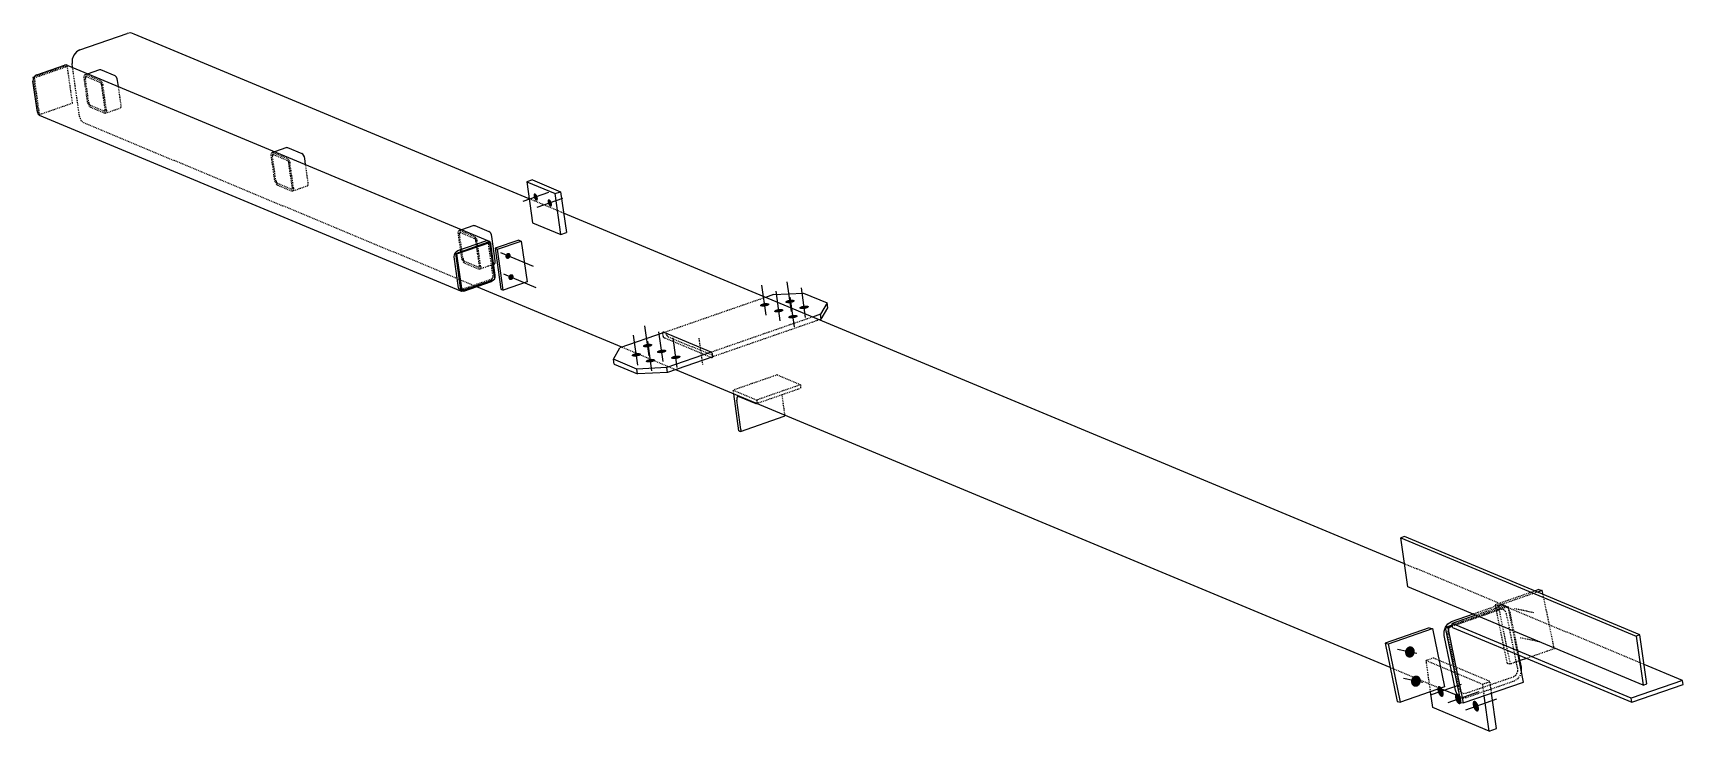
# Model space of a CAD drawing. Header units: millimetres. Extents: x 14 to 45764, y -118 to 1635.
# Drawn here: x 42004 to 45764, y 43 to 1635 of the extents above; entities that cross this region are included whole.
import ezdxf

# ---------------------------------------------------------------- set-up
doc = ezdxf.new("R2010")
doc.units = ezdxf.units.MM
doc.linetypes.add('DXK_LINE_DOT2', pattern=[3.9198, 1.9599, -1.9599])
doc.layers.add('STÅL', color=7, linetype='Continuous')

msp = doc.modelspace()

# ---------------------------------------------------------------- hatches: boundary and pattern name
at = {"layer": 'STÅL', "linetype": 'Continuous'}
for points in [[(43153.2, 1262.1), (43153.7, 1260.3), (43154.1, 1258.5), (43154.2, 1256.8), (43154.1, 1255.3), (43153.8, 1254), (43153.3, 1253), (43152.6, 1252.4), (43151.8, 1252.1), (43150.8, 1252.2), (43149.8, 1252.6), (43148.8, 1253.4), (43147.7, 1254.6), (43146.8, 1256), (43145.9, 1257.6), (43145.2, 1259.3), (43144.7, 1261.1), (43144.4, 1262.9), (43144.3, 1264.6), (43144.4, 1266.1), (43144.7, 1267.3), (43145.2, 1268.3), (43145.9, 1269), (43146.7, 1269.3), (43147.7, 1269.2), (43148.7, 1268.7), (43149.7, 1267.9), (43150.7, 1266.8), (43151.7, 1265.4), (43152.5, 1263.8)], [(43185.4, 1248.6), (43185.9, 1246.8), (43186.3, 1245.1), (43186.4, 1243.4), (43186.3, 1241.9), (43186, 1240.6), (43185.5, 1239.6), (43184.8, 1238.9), (43183.9, 1238.7), (43183, 1238.7), (43182, 1239.2), (43180.9, 1240), (43179.9, 1241.1), (43179, 1242.5), (43178.1, 1244.1), (43177.4, 1245.9), (43176.9, 1247.7), (43176.6, 1249.4), (43176.4, 1251.1), (43176.5, 1252.6), (43176.9, 1253.9), (43177.4, 1254.9), (43178.1, 1255.6), (43178.9, 1255.9), (43179.8, 1255.8), (43180.8, 1255.3), (43181.9, 1254.5), (43182.9, 1253.4), (43183.9, 1252), (43184.7, 1250.4)], [(43080.9, 1128.7), (43081.6, 1130), (43082.5, 1131.1), (43083.5, 1132.1), (43084.7, 1132.8), (43085.9, 1133.2), (43087.1, 1133.3), (43088.3, 1133.2), (43089.4, 1132.7), (43090.4, 1132), (43091.2, 1131), (43091.7, 1129.8), (43092, 1128.5), (43092.1, 1127.1), (43091.9, 1125.7), (43091.5, 1124.3), (43090.8, 1123), (43089.9, 1121.9), (43088.9, 1120.9), (43087.7, 1120.2), (43086.5, 1119.8), (43085.3, 1119.7), (43084.1, 1119.9), (43083, 1120.3), (43082, 1121), (43081.2, 1122), (43080.7, 1123.2), (43080.4, 1124.5), (43080.3, 1125.9), (43080.5, 1127.3)], [(43087.7, 1080.3), (43088.4, 1081.6), (43089.3, 1082.8), (43090.3, 1083.7), (43091.5, 1084.4), (43092.7, 1084.8), (43093.9, 1084.9), (43095.1, 1084.8), (43096.2, 1084.3), (43097.2, 1083.6), (43098, 1082.6), (43098.5, 1081.5), (43098.8, 1080.1), (43098.9, 1078.7), (43098.7, 1077.3), (43098.3, 1075.9), (43097.6, 1074.6), (43096.7, 1073.5), (43095.7, 1072.6), (43094.5, 1071.9), (43093.3, 1071.4), (43092.1, 1071.3), (43090.9, 1071.5), (43089.8, 1071.9), (43088.8, 1072.7), (43088, 1073.6), (43087.5, 1074.8), (43087.2, 1076.1), (43087.1, 1077.5), (43087.3, 1078.9)], [(43671.6, 1011.2), (43669.3, 1010.9), (43667.1, 1010.9), (43665.1, 1011), (43663.3, 1011.3), (43661.9, 1011.7), (43660.9, 1012.3), (43660.3, 1013), (43660.2, 1013.8), (43660.5, 1014.6), (43661.4, 1015.4), (43662.6, 1016.3), (43664.2, 1017), (43666.2, 1017.7), (43668.3, 1018.2), (43670.5, 1018.6), (43672.8, 1018.9), (43675, 1018.9), (43677, 1018.8), (43678.8, 1018.5), (43680.2, 1018.1), (43681.3, 1017.5), (43681.8, 1016.8), (43682, 1016), (43681.6, 1015.2), (43680.8, 1014.4), (43679.5, 1013.6), (43677.9, 1012.8), (43676, 1012.1), (43673.8, 1011.6)], [(43729.4, 1019), (43727.1, 1018.7), (43724.9, 1018.7), (43722.9, 1018.8), (43721.1, 1019.1), (43719.7, 1019.5), (43718.7, 1020.1), (43718.1, 1020.8), (43718, 1021.6), (43718.3, 1022.4), (43719.2, 1023.2), (43720.4, 1024), (43722, 1024.8), (43723.9, 1025.5), (43726.1, 1026), (43728.3, 1026.4), (43730.6, 1026.7), (43732.8, 1026.7), (43734.8, 1026.6), (43736.6, 1026.3), (43738, 1025.9), (43739, 1025.3), (43739.6, 1024.6), (43739.7, 1023.8), (43739.4, 1023), (43738.5, 1022.2), (43737.3, 1021.3), (43735.7, 1020.6), (43733.8, 1019.9), (43731.6, 1019.4)], [(43703.8, 997.8), (43701.5, 997.5), (43699.3, 997.5), (43697.3, 997.6), (43695.5, 997.9), (43694.1, 998.3), (43693.1, 998.9), (43692.5, 999.6), (43692.4, 1000.4), (43692.7, 1001.2), (43693.6, 1002), (43694.8, 1002.8), (43696.4, 1003.6), (43698.3, 1004.3), (43700.5, 1004.8), (43702.7, 1005.2), (43705, 1005.5), (43707.2, 1005.5), (43709.2, 1005.4), (43711, 1005.1), (43712.4, 1004.7), (43713.4, 1004.1), (43714, 1003.4), (43714.1, 1002.6), (43713.8, 1001.8), (43712.9, 1001), (43711.7, 1000.1), (43710.1, 999.4), (43708.2, 998.7), (43706, 998.2)], [(43736, 984.3), (43733.7, 984.1), (43731.5, 984), (43729.5, 984.2), (43727.7, 984.4), (43726.3, 984.9), (43725.2, 985.5), (43724.7, 986.2), (43724.5, 986.9), (43724.9, 987.8), (43725.7, 988.6), (43727, 989.4), (43728.6, 990.2), (43730.5, 990.8), (43732.7, 991.4), (43734.9, 991.8), (43737.2, 992), (43739.4, 992.1), (43741.4, 992), (43743.2, 991.7), (43744.6, 991.3), (43745.6, 990.7), (43746.2, 990), (43746.3, 989.2), (43746, 988.4), (43745.1, 987.5), (43743.9, 986.7), (43742.3, 986), (43740.3, 985.3), (43738.2, 984.7)], [(43761.6, 1005.5), (43759.3, 1005.3), (43757.1, 1005.2), (43755.1, 1005.4), (43753.3, 1005.6), (43751.9, 1006.1), (43750.8, 1006.7), (43750.3, 1007.4), (43750.1, 1008.1), (43750.5, 1009), (43751.3, 1009.8), (43752.6, 1010.6), (43754.2, 1011.4), (43756.1, 1012.1), (43758.3, 1012.6), (43760.5, 1013), (43762.8, 1013.2), (43765, 1013.3), (43767, 1013.2), (43768.8, 1012.9), (43770.2, 1012.5), (43771.2, 1011.9), (43771.8, 1011.2), (43771.9, 1010.4), (43771.6, 1009.6), (43770.7, 1008.7), (43769.5, 1007.9), (43767.9, 1007.2), (43765.9, 1006.5), (43763.8, 1005.9)], [(43379.2, 897.2), (43376.9, 897), (43374.7, 896.9), (43372.7, 897), (43370.9, 897.3), (43369.5, 897.8), (43368.5, 898.3), (43367.9, 899), (43367.8, 899.8), (43368.1, 900.6), (43369, 901.5), (43370.2, 902.3), (43371.8, 903.1), (43373.7, 903.7), (43375.9, 904.3), (43378.1, 904.7), (43380.4, 904.9), (43382.6, 905), (43384.6, 904.9), (43386.4, 904.6), (43387.8, 904.1), (43388.9, 903.6), (43389.4, 902.9), (43389.5, 902.1), (43389.2, 901.3), (43388.4, 900.4), (43387.1, 899.6), (43385.5, 898.8), (43383.6, 898.2), (43381.4, 897.6)], [(43404.8, 918.4), (43402.5, 918.2), (43400.3, 918.1), (43398.3, 918.2), (43396.5, 918.5), (43395.1, 919), (43394.1, 919.5), (43393.5, 920.2), (43393.4, 921), (43393.7, 921.8), (43394.6, 922.7), (43395.8, 923.5), (43397.4, 924.3), (43399.3, 924.9), (43401.5, 925.5), (43403.7, 925.9), (43406, 926.1), (43408.2, 926.2), (43410.2, 926.1), (43412, 925.8), (43413.4, 925.3), (43414.5, 924.8), (43415, 924.1), (43415.1, 923.3), (43414.8, 922.5), (43413.9, 921.6), (43412.7, 920.8), (43411.1, 920), (43409.2, 919.4), (43407, 918.8)], [(43437, 905), (43434.7, 904.8), (43432.5, 904.7), (43430.5, 904.8), (43428.7, 905.1), (43427.3, 905.5), (43426.2, 906.1), (43425.7, 906.8), (43425.5, 907.6), (43425.9, 908.4), (43426.7, 909.3), (43428, 910.1), (43429.6, 910.8), (43431.5, 911.5), (43433.7, 912.1), (43435.9, 912.5), (43438.2, 912.7), (43440.4, 912.8), (43442.4, 912.6), (43444.2, 912.4), (43445.6, 911.9), (43446.6, 911.3), (43447.2, 910.6), (43447.3, 909.9), (43447, 909), (43446.1, 908.2), (43444.9, 907.4), (43443.3, 906.6), (43441.3, 905.9), (43439.2, 905.4)], [(43411.4, 883.8), (43409.1, 883.6), (43406.9, 883.5), (43404.9, 883.6), (43403.1, 883.9), (43401.7, 884.3), (43400.6, 884.9), (43400.1, 885.6), (43399.9, 886.4), (43400.3, 887.2), (43401.1, 888.1), (43402.4, 888.9), (43404, 889.6), (43405.9, 890.3), (43408.1, 890.8), (43410.3, 891.2), (43412.6, 891.5), (43414.8, 891.5), (43416.8, 891.4), (43418.6, 891.2), (43420, 890.7), (43421, 890.1), (43421.6, 889.4), (43421.7, 888.7), (43421.4, 887.8), (43420.5, 887), (43419.3, 886.2), (43417.7, 885.4), (43415.7, 884.7), (43413.6, 884.2)], [(43469.1, 891.6), (43466.9, 891.3), (43464.7, 891.3), (43462.6, 891.4), (43460.9, 891.7), (43459.4, 892.1), (43458.4, 892.7), (43457.8, 893.4), (43457.7, 894.2), (43458.1, 895), (43458.9, 895.8), (43460.2, 896.7), (43461.8, 897.4), (43463.7, 898.1), (43465.8, 898.6), (43468.1, 899), (43470.4, 899.3), (43472.6, 899.3), (43474.6, 899.2), (43476.4, 898.9), (43477.8, 898.5), (43478.8, 897.9), (43479.4, 897.2), (43479.5, 896.4), (43479.1, 895.6), (43478.3, 894.8), (43477.1, 894), (43475.4, 893.2), (43473.5, 892.5), (43471.4, 892)], [(45130.8, 225.7), (45131.6, 228.3), (45132.9, 230.7), (45134.5, 232.7), (45136.4, 234.4), (45138.6, 235.6), (45140.9, 236.2), (45143.2, 236.3), (45145.4, 235.8), (45147.5, 234.8), (45149.4, 233.3), (45150.9, 231.3), (45152, 229.1), (45152.6, 226.5), (45152.8, 223.8), (45152.5, 221.1), (45151.7, 218.5), (45150.4, 216.2), (45148.8, 214.1), (45146.9, 212.4), (45144.7, 211.3), (45142.4, 210.6), (45140.1, 210.5), (45137.9, 211), (45135.8, 212), (45133.9, 213.5), (45132.4, 215.5), (45131.3, 217.8), (45130.7, 220.3), (45130.5, 223)], [(45144.5, 159.1), (45145.3, 161.7), (45146.5, 164.1), (45148.1, 166.2), (45150.1, 167.8), (45152.2, 169), (45154.5, 169.7), (45156.8, 169.7), (45159.1, 169.3), (45161.2, 168.2), (45163, 166.7), (45164.5, 164.8), (45165.6, 162.5), (45166.3, 159.9), (45166.4, 157.3), (45166.1, 154.6), (45165.3, 152), (45164.1, 149.6), (45162.5, 147.5), (45160.5, 145.9), (45158.4, 144.7), (45156.1, 144), (45153.8, 144), (45151.5, 144.4), (45149.4, 145.5), (45147.6, 147), (45146.1, 148.9), (45145, 151.2), (45144.3, 153.8), (45144.2, 156.4)], [(45217.1, 135.4), (45217.9, 132.8), (45218.3, 130.2), (45218.5, 127.8), (45218.4, 125.6), (45217.9, 123.7), (45217.2, 122.3), (45216.2, 121.4), (45215, 120.9), (45213.6, 121.1), (45212.1, 121.7), (45210.6, 122.9), (45209.2, 124.5), (45207.8, 126.5), (45206.6, 128.8), (45205.6, 131.3), (45204.8, 133.9), (45204.3, 136.5), (45204.1, 138.9), (45204.3, 141.1), (45204.7, 143), (45205.5, 144.4), (45206.5, 145.4), (45207.7, 145.8), (45209, 145.7), (45210.5, 145), (45212, 143.8), (45213.5, 142.2), (45214.9, 140.2), (45216.1, 137.9)], [(45257.3, 118.6), (45258.1, 116), (45258.6, 113.4), (45258.7, 111), (45258.6, 108.8), (45258.1, 106.9), (45257.4, 105.5), (45256.4, 104.6), (45255.2, 104.2), (45253.8, 104.3), (45252.4, 104.9), (45250.9, 106.1), (45249.4, 107.7), (45248, 109.7), (45246.8, 112.1), (45245.8, 114.6), (45245, 117.2), (45244.5, 119.7), (45244.4, 122.2), (45244.5, 124.4), (45245, 126.2), (45245.7, 127.6), (45246.7, 128.6), (45247.9, 129), (45249.3, 128.9), (45250.7, 128.2), (45252.2, 127), (45253.7, 125.4), (45255.1, 123.4), (45256.3, 121.1)], [(45297.5, 101.8), (45298.3, 99.2), (45298.8, 96.6), (45299, 94.2), (45298.8, 92), (45298.4, 90.2), (45297.6, 88.7), (45296.6, 87.8), (45295.4, 87.4), (45294.1, 87.5), (45292.6, 88.2), (45291.1, 89.3), (45289.6, 91), (45288.2, 93), (45287, 95.3), (45286, 97.8), (45285.2, 100.4), (45284.8, 103), (45284.6, 105.4), (45284.7, 107.6), (45285.2, 109.4), (45285.9, 110.9), (45286.9, 111.8), (45288.1, 112.2), (45289.5, 112.1), (45291, 111.4), (45292.5, 110.3), (45293.9, 108.6), (45295.3, 106.6), (45296.5, 104.3)]]:
    msp.add_hatch(color=96, dxfattribs=at).paths.add_polyline_path(points)

# ---------------------------------------------------------------- linework, layer by layer
at = {"layer": 'STÅL', "color": 2, "linetype": 'Continuous'}
for p, q in [((42110.1, 1596.1), (42218.5, 1633.8)), ((42226.8, 1634.8), (42218.5, 1633.8)), ((42234.2, 1632.1), (42226.8, 1634.8)), ((43134.7, 1256.5), (42234.2, 1632.1)), ((42096.4, 1584.2), (42092.9, 1575.1)), ((42102.4, 1591.6), (42096.4, 1584.2)), ((42110.1, 1596.1), (42102.4, 1591.6)), ((42012.1, 1539.5), (42075.4, 1561.5)), ((42079.4, 1562), (42075.4, 1561.5)), ((42083, 1560.7), (42079.4, 1562)), ((42083, 1560.7), (43043, 1160.2)), ((42092.9, 1575.1), (42092.6, 1565.6)), ((42093.9, 1556.1), (42092.6, 1565.6)), ((42127.7, 1542), (42155.7, 1551.8)), ((42155.7, 1551.8), (42157.6, 1551.6)), ((42157.6, 1551.6), (42189.8, 1538.2)), ((42003.8, 1529.4), (42003.6, 1524.8)), ((42013.6, 1454.1), (42003.6, 1524.8)), ((42005.4, 1533.7), (42003.8, 1529.4)), ((42004.2, 1533.9), (42006.1, 1534.6)), ((42004.6, 1531.4), (42004.2, 1533.9)), ((42004.2, 1533.9), (42005.3, 1533.4)), ((42008.4, 1537.3), (42005.4, 1533.7)), ((42012.1, 1539.5), (42008.4, 1537.3)), ((42192, 1536.6), (42189.8, 1538.2)), ((42194, 1533.9), (42192, 1536.6)), ((42195.6, 1530.4), (42194, 1533.9)), ((42196.5, 1526.6), (42195.6, 1530.4)), ((42198.5, 1512.5), (42196.5, 1526.6)), ((42013.6, 1454.1), (42014.9, 1450.1)), ((42014.9, 1450.1), (42017.6, 1447.2)), ((42017.6, 1447.2), (42977.7, 1046.8)), ((42582.1, 1373.9), (42554.1, 1364.2)), ((42582.1, 1373.9), (42584, 1373.7)), ((42584, 1373.7), (42616.2, 1360.3)), ((42618.4, 1358.8), (42616.2, 1360.3)), ((42620.4, 1356), (42618.4, 1358.8)), ((42622, 1352.5), (42620.4, 1356)), ((42622.9, 1348.8), (42622, 1352.5)), ((42624.9, 1334.6), (42622.9, 1348.8)), ((43141.7, 1299.7), (43129.2, 1295.3)), ((43129.2, 1295.3), (43193.6, 1268.5)), ((43129.2, 1295.3), (43142.3, 1202.3)), ((43141.7, 1299.7), (43206.1, 1272.8)), ((43193.6, 1268.5), (43206.1, 1272.8)), ((43206.7, 1175.4), (43193.6, 1268.5)), ((43206.1, 1272.8), (43219.2, 1179.8)), ((45129.6, 424.4), (43213, 1223.9)), ((43008.5, 1196), (42980.5, 1186.3)), ((43008.5, 1196), (43010.4, 1195.9)), ((43010.4, 1195.9), (43042.6, 1182.5)), ((43044.8, 1180.9), (43042.6, 1182.5)), ((43046.8, 1178.2), (43044.8, 1180.9)), ((43048.4, 1174.6), (43046.8, 1178.2)), ((43049.3, 1170.9), (43048.4, 1174.6)), ((43057.1, 1115.1), (43049.3, 1170.9)), ((43142.3, 1202.3), (43206.7, 1175.4)), ((43206.7, 1175.4), (43219.2, 1179.8)), ((42963.7, 1124.4), (42963.9, 1128.9)), ((42963.9, 1128.9), (42965.5, 1133.3)), ((42965.5, 1133.3), (42968.4, 1136.8)), ((42967, 1132.3), (43042, 1158.4)), ((42969.6, 1131.2), (42967, 1132.3)), ((42978.7, 1048.6), (42967, 1132.3)), ((42968.4, 1136.8), (42972.1, 1139)), ((42969.6, 1131.2), (43044.7, 1157.3)), ((42981.4, 1047.4), (42969.6, 1131.2)), ((42972.1, 1139), (43035.5, 1161)), ((43035.5, 1161), (43039.5, 1161.5)), ((43039.5, 1161.5), (43043, 1160.2)), ((43044.7, 1157.3), (43042, 1158.4)), ((43043, 1160.2), (43045.7, 1157.3)), ((43056.5, 1073.5), (43044.7, 1157.3)), ((43045.7, 1157.3), (43047.1, 1153.3)), ((43057, 1082.6), (43047.1, 1153.3)), ((43111, 1162.7), (43056.9, 1143.8)), ((43056.9, 1143.8), (43069.9, 1050.8)), ((43056.9, 1143.8), (43062.2, 1141.6)), ((43062.2, 1141.6), (43116.4, 1160.4)), ((43075.3, 1048.5), (43062.2, 1141.6)), ((43111, 1162.7), (43116.4, 1160.4)), ((43116.4, 1160.4), (43129.5, 1067.4)), ((42973.6, 1053.6), (42963.7, 1124.4)), ((43055, 1107.9), (43053.5, 1107.3)), ((43055, 1107.9), (43056.5, 1109.2)), ((43056.5, 1109.2), (43057.2, 1111.7)), ((43057.2, 1111.7), (43057.1, 1115.1)), ((42975, 1049.6), (42973.6, 1053.6)), ((42981.4, 1047.4), (43056.5, 1073.5)), ((42985.2, 1045.9), (43048.6, 1068)), ((43345.7, 918.2), (43014.8, 1056.2)), ((43052.3, 1070.2), (43048.6, 1068)), ((43054.5, 1072.9), (43052.3, 1070.2)), ((43056.1, 1076.1), (43056.9, 1078.1)), ((43056.9, 1078.1), (43057, 1082.6)), ((43129.5, 1067.4), (43075.3, 1048.5)), ((42977.7, 1046.8), (42975, 1049.6)), ((42981.3, 1045.5), (42977.7, 1046.8)), ((42978.7, 1048.6), (42981.4, 1047.4)), ((42985.2, 1045.9), (42981.3, 1045.5)), ((43069.9, 1050.8), (43075.3, 1048.5)), ((43691.3, 1038.4), (43673, 1032)), ((43691.3, 1038.4), (43759.8, 1041.7)), ((43759.8, 1041.7), (43813.4, 1019.3)), ((43813.4, 1019.3), (43798.6, 993.6)), ((43815, 1008.1), (43813.4, 1019.3)), ((43798.6, 993.6), (43780.2, 987.2)), ((43800.1, 982.4), (43795.6, 980.8)), ((43800.1, 982.4), (43798.6, 993.6)), ((43800.1, 982.4), (43815, 1008.1)), ((43442.3, 951.8), (43341.1, 916.6)), ((43438.3, 950.4), (43438.6, 951.5)), ((43439.7, 952.4), (43438.6, 951.5)), ((43441, 952.3), (43439.7, 952.4)), ((43441, 952.3), (43548.3, 907.6)), ((43326.2, 890.9), (43341.1, 916.6)), ((43549.2, 906.9), (43448.4, 871.9)), ((43549.8, 906.5), (43548.3, 907.6)), ((43551.2, 904.6), (43549.8, 906.5)), ((43552.3, 902.1), (43551.2, 904.6)), ((43327.8, 879.8), (43326.2, 890.9)), ((43379.9, 868.6), (43326.2, 890.9)), ((43327.8, 879.8), (43381.4, 857.4)), ((43448.4, 871.9), (43379.9, 868.6)), ((43381.4, 857.4), (43379.9, 868.6)), ((43450, 860.7), (43448.4, 871.9)), ((43552.8, 896.5), (43450, 860.7)), ((45096.9, 187.7), (43468.3, 867.1)), ((43550.1, 894.6), (43548.9, 895.1)), ((43550.1, 894.6), (43551.5, 894.5)), ((43551.5, 894.5), (43552.5, 895.4)), ((43553, 899.5), (43552.3, 902.1)), ((43552.5, 895.4), (43553, 897.1)), ((43553, 897.1), (43553, 899.5)), ((43450, 860.7), (43381.4, 857.4)), ((43612.5, 727.4), (43600.6, 811.9)), ((43608.4, 804.8), (43607.5, 801.8)), ((43607.5, 801.8), (43607.7, 797.7)), ((43617.1, 730.7), (43607.7, 797.7)), ((43610.2, 806.4), (43608.4, 804.8)), ((43612.5, 806.2), (43610.2, 806.4)), ((43612.5, 806.2), (43651.1, 790.1)), ((43651.1, 790.1), (43652.3, 790)), ((43652.3, 790), (43652.6, 790.2)), ((43652.3, 790), (43652.7, 790.1)), ((43615.8, 726.4), (43715.9, 761.2)), ((43715.9, 761.2), (43716.7, 761.9)), ((43716.7, 761.9), (43717.1, 763.3)), ((43614.6, 726.5), (43612.5, 727.4)), ((43615.8, 726.4), (43614.6, 726.5)), ((43616.7, 727.2), (43615.8, 726.4)), ((43617.1, 728.7), (43616.7, 727.2)), ((43617.1, 730.7), (43617.1, 728.7)), ((45129.6, 486.4), (45121.2, 483.5)), ((45136.9, 371.8), (45121.2, 483.5)), ((45121.2, 483.5), (45657.6, 259.8)), ((45665.9, 262.7), (45129.6, 486.4)), ((45673.3, 148.1), (45136.9, 371.8)), ((45435.6, 365.6), (45426.7, 362.5)), ((45443.3, 363.9), (45432.3, 360.1)), ((45435.6, 365.6), (45443.3, 363.9)), ((45445.2, 354.7), (45443.3, 363.9)), ((45285.9, 309.7), (45235.8, 292.3)), ((45291.8, 307.2), (45237.6, 288.4)), ((45185.4, 278.6), (45085.4, 243.8)), ((45093.1, 242.2), (45193.2, 277)), ((45185.4, 278.6), (45193.2, 277)), ((45193.2, 277), (45220.5, 143.9)), ((45219.6, 270.8), (45222.5, 280.2)), ((45219.9, 261.1), (45219.6, 270.8)), ((45222.5, 280.2), (45228.2, 287.7)), ((45238.1, 284.9), (45222.8, 279.6)), ((45222.8, 279.6), (45228, 278.5)), ((45255.2, 121.7), (45222.8, 279.6)), ((45238.5, 282.2), (45228, 278.5)), ((45228, 278.5), (45263.2, 107.1)), ((45228.2, 287.7), (45235.8, 292.3)), ((45238.7, 280.7), (45237.6, 288.4)), ((45645.9, 118.1), (45237.6, 288.4)), ((45239, 279), (45647.2, 108.8)), ((45085.4, 243.8), (45112.7, 110.7)), ((45085.4, 243.8), (45093.1, 242.2)), ((45120.4, 109.1), (45093.1, 242.2)), ((45245.5, 136.6), (45219.9, 261.1)), ((45665.9, 262.7), (45657.6, 259.8)), ((45657.6, 259.8), (45673.3, 148.1)), ((45681.6, 151), (45665.9, 262.7)), ((45400.7, 154.9), (45388, 216.9)), ((45395.6, 188.8), (45389.9, 216.1)), ((45407.4, 208.8), (45392.5, 203.7)), ((45395.8, 179), (45395.6, 188.8)), ((45762.7, 158.7), (45675.4, 195)), ((45263.2, 107.1), (45400.7, 154.9)), ((45395.8, 178.9), (45395.8, 179)), ((45762.7, 158.7), (45645.9, 118.1)), ((45673.3, 148.1), (45681.6, 151)), ((45764, 149.3), (45762.7, 158.7)), ((45220.5, 143.9), (45120.4, 109.1)), ((45193.7, 96.9), (45188.7, 132.8)), ((45255.1, 121.8), (45210.4, 140.4)), ((45248.9, 128), (45245.5, 136.6)), ((45255.1, 121.8), (45248.9, 128)), ((45255.1, 121.8), (45255.2, 121.7)), ((45258, 108.1), (45255.2, 121.7)), ((45322.5, 43.2), (45311.1, 123.7)), ((45339.1, 49), (45327.8, 129.5)), ((45647.2, 108.8), (45645.9, 118.1)), ((45647.2, 108.8), (45764, 149.3)), ((45112.7, 110.7), (45120.4, 109.1)), ((45322.5, 43.2), (45193.7, 96.9)), ((45258, 108.1), (45263.2, 107.1)), ((45322.5, 43.2), (45339.1, 49))]:
    msp.add_line(p, q, dxfattribs=at)
at = {"layer": 'STÅL', "color": 7, "linetype": 'DXK_LINE_DOT2'}
for p, q in [((42006.1, 1534.6), (42079.2, 1560)), ((42006.9, 1532.8), (42081.9, 1558.9)), ((42081.9, 1558.9), (42079.2, 1560)), ((42093.7, 1475.1), (42081.9, 1558.9)), ((42109.6, 1444.6), (42093.9, 1556.1)), ((42122.3, 1540.2), (42127.7, 1542)), ((42016, 1450.2), (42004.6, 1531.4)), ((42005.3, 1533.4), (42006.9, 1532.8)), ((42018.6, 1449), (42006.9, 1532.8)), ((42120.1, 1536.3), (42120.9, 1538.9)), ((42120.2, 1533), (42120.1, 1536.3)), ((42128.1, 1477.1), (42120.2, 1533)), ((42120.9, 1538.9), (42122.3, 1540.2)), ((42122.3, 1540.2), (42124.3, 1540)), ((42123.2, 1534.8), (42122.9, 1533.5)), ((42122.9, 1533.5), (42122.9, 1531.8)), ((42130.8, 1476), (42122.9, 1531.8)), ((42124, 1535.4), (42123.2, 1534.8)), ((42124.9, 1535.4), (42124, 1535.4)), ((42124.3, 1540), (42156.5, 1526.6)), ((42124.9, 1535.4), (42157.1, 1521.9)), ((42156.5, 1526.6), (42158.6, 1525)), ((42158.2, 1521.2), (42157.1, 1521.9)), ((42159.2, 1519.8), (42158.2, 1521.2)), ((42158.6, 1525), (42160.6, 1522.3)), ((42160, 1518), (42159.2, 1519.8)), ((42164.1, 1487.6), (42159.8, 1518.6)), ((42160.5, 1516.2), (42160, 1518)), ((42168.3, 1460.3), (42160.5, 1516.2)), ((42160.6, 1522.3), (42162.2, 1518.8)), ((42162.2, 1518.8), (42163.1, 1515.1)), ((42171, 1459.2), (42163.1, 1515.1)), ((42204.3, 1470.8), (42198.5, 1512.5)), ((42018.6, 1449), (42093.7, 1475.1)), ((42129, 1473.4), (42128.1, 1477.1)), ((42130.6, 1469.9), (42129, 1473.4)), ((42132.6, 1467.1), (42130.6, 1469.9)), ((42130.8, 1476), (42131.2, 1474.1)), ((42131.2, 1474.1), (42132, 1472.4)), ((42132, 1472.4), (42133, 1471)), ((42134.8, 1465.6), (42132.6, 1467.1)), ((42133, 1471), (42134.1, 1470.2)), ((42134.1, 1470.2), (42166.3, 1456.8)), ((42164.6, 1485.7), (42164.1, 1487.6)), ((42164.8, 1485.2), (42164.6, 1485.7)), ((42203.7, 1464.9), (42204.4, 1467.4)), ((42204.4, 1467.4), (42204.3, 1470.8)), ((42016, 1450.2), (42018.6, 1449)), ((42109.6, 1444.6), (42112.4, 1436.3)), ((42112.4, 1436.3), (42118, 1430.3)), ((43014.8, 1056.2), (42118, 1430.3)), ((42134.8, 1465.6), (42166.9, 1452.2)), ((42166.3, 1456.8), (42167.3, 1456.7)), ((42168.9, 1452), (42166.9, 1452.2)), ((42167.3, 1456.7), (42168, 1457.4)), ((42168, 1457.4), (42168.4, 1458.6)), ((42168.4, 1458.6), (42168.3, 1460.3)), ((42168.9, 1452), (42202.2, 1463.6)), ((42170.3, 1453.3), (42168.9, 1452)), ((42171.1, 1455.8), (42170.3, 1453.3)), ((42171, 1459.2), (42171.1, 1455.8)), ((42202.2, 1463.6), (42203.7, 1464.9)), ((42546.5, 1358.5), (42547.3, 1361)), ((42546.6, 1355.1), (42546.5, 1358.5)), ((42554.5, 1299.3), (42546.6, 1355.1)), ((42547.3, 1361), (42548.7, 1362.3)), ((42554.1, 1364.2), (42548.7, 1362.3)), ((42548.7, 1362.3), (42550.7, 1362.2)), ((42549.6, 1356.9), (42549.3, 1355.7)), ((42549.3, 1355.7), (42549.3, 1354)), ((42557.2, 1298.1), (42549.3, 1354)), ((42550.4, 1357.6), (42549.6, 1356.9)), ((42551.3, 1357.5), (42550.4, 1357.6)), ((42550.7, 1362.2), (42582.9, 1348.7)), ((42551.3, 1357.5), (42583.5, 1344.1)), ((42582.9, 1348.7), (42585, 1347.2)), ((42584.6, 1343.3), (42583.5, 1344.1)), ((42585.6, 1341.9), (42584.6, 1343.3)), ((42585, 1347.2), (42587, 1344.4)), ((42586.4, 1340.2), (42585.6, 1341.9)), ((42590.5, 1309.7), (42586.2, 1340.7)), ((42586.9, 1338.3), (42586.4, 1340.2)), ((42594.7, 1282.5), (42586.9, 1338.3)), ((42587, 1344.4), (42588.6, 1340.9)), ((42588.6, 1340.9), (42589.5, 1337.2)), ((42597.4, 1281.4), (42589.5, 1337.2)), ((42630.7, 1293), (42624.9, 1334.6)), ((42555.4, 1295.5), (42554.5, 1299.3)), ((42557, 1292), (42555.4, 1295.5)), ((42559, 1289.3), (42557, 1292)), ((42557.2, 1298.1), (42557.6, 1296.3)), ((42557.6, 1296.3), (42558.4, 1294.5)), ((42558.4, 1294.5), (42559.4, 1293.1)), ((42561.2, 1287.7), (42559, 1289.3)), ((42559.4, 1293.1), (42560.5, 1292.4)), ((42560.5, 1292.4), (42592.7, 1278.9)), ((42561.2, 1287.7), (42593.3, 1274.3)), ((42591, 1307.9), (42590.5, 1309.7)), ((42591.2, 1307.3), (42591, 1307.9)), ((42592.7, 1278.9), (42593.7, 1278.9)), ((42593.7, 1278.9), (42594.4, 1279.5)), ((42594.4, 1279.5), (42594.8, 1280.8)), ((42594.8, 1280.8), (42594.7, 1282.5)), ((42628.6, 1285.7), (42595.3, 1274.1)), ((42597.4, 1281.4), (42597.5, 1278)), ((42628.6, 1285.7), (42630.1, 1287)), ((42630.1, 1287), (42630.8, 1289.6)), ((42630.8, 1289.6), (42630.7, 1293)), ((42595.3, 1274.1), (42593.3, 1274.3)), ((42596.7, 1275.4), (42595.3, 1274.1)), ((42597.5, 1278), (42596.7, 1275.4)), ((43213, 1223.9), (43134.7, 1256.5)), ((42972.9, 1180.6), (42973.7, 1183.1)), ((42973, 1177.2), (42972.9, 1180.6)), ((42980.9, 1121.4), (42973, 1177.2)), ((42973.7, 1183.1), (42975.1, 1184.4)), ((42980.5, 1186.3), (42975.1, 1184.4)), ((42975.1, 1184.4), (42977.1, 1184.3)), ((42976, 1179.1), (42975.7, 1177.8)), ((42975.7, 1177.8), (42975.7, 1176.1)), ((42983.6, 1120.3), (42975.7, 1176.1)), ((42976.8, 1179.7), (42976, 1179.1)), ((42977.7, 1179.6), (42976.8, 1179.7)), ((42977.1, 1184.3), (43009.3, 1170.9)), ((42977.7, 1179.6), (43009.9, 1166.2)), ((43009.3, 1170.9), (43011.4, 1169.3)), ((43011, 1165.4), (43009.9, 1166.2)), ((43011.4, 1169.3), (43013.5, 1166.6)), ((43013.5, 1166.6), (43015, 1163.1)), ((42968.8, 1128.4), (42968.7, 1126.1)), ((42969.6, 1130.6), (42968.8, 1128.4)), ((42969.6, 1130.6), (42969.7, 1130.7)), ((42969.7, 1130.7), (42971.1, 1132.3)), ((42971.1, 1132.3), (42972.9, 1133.4)), ((42972.9, 1133.4), (43036.3, 1155.4)), ((43012, 1164.1), (43011, 1165.4)), ((43012.8, 1162.3), (43012, 1164.1)), ((43016.9, 1131.9), (43012.6, 1162.9)), ((43013.3, 1160.4), (43012.8, 1162.3)), ((43021.1, 1104.6), (43013.3, 1160.4)), ((43015, 1163.1), (43015.9, 1159.3)), ((43023.8, 1103.5), (43015.9, 1159.3)), ((43017.4, 1130), (43016.9, 1131.9)), ((43017.6, 1129.5), (43017.4, 1130)), ((43036.3, 1155.4), (43038.3, 1155.7)), ((43038.3, 1155.7), (43039.2, 1155.4)), ((43039.2, 1155.4), (43040.1, 1155)), ((43041.4, 1153.6), (43040.1, 1155)), ((43042.1, 1151.6), (43041.4, 1153.6)), ((43052, 1080.9), (43042.1, 1151.6)), ((42978.6, 1055.4), (42968.7, 1126.1)), ((42981.8, 1117.7), (42980.9, 1121.4)), ((42983.4, 1114.2), (42981.8, 1117.7)), ((42985.4, 1111.4), (42983.4, 1114.2)), ((42983.6, 1120.3), (42984, 1118.4)), ((42984, 1118.4), (42984.8, 1116.7)), ((42984.8, 1116.7), (42985.8, 1115.3)), ((42987.6, 1109.8), (42985.4, 1111.4)), ((42985.8, 1115.3), (42986.9, 1114.5)), ((42986.9, 1114.5), (43019.1, 1101.1)), ((42987.6, 1109.8), (43019.7, 1096.4)), ((43019.1, 1101.1), (43020.1, 1101)), ((43021.7, 1096.3), (43019.7, 1096.4)), ((43020.1, 1101), (43020.8, 1101.6)), ((43020.8, 1101.6), (43021.2, 1102.9)), ((43021.2, 1102.9), (43021.1, 1104.6)), ((43053.5, 1107.3), (43021.7, 1096.3)), ((43023.1, 1097.6), (43021.7, 1096.3)), ((43023.9, 1100.1), (43023.1, 1097.6)), ((43023.8, 1103.5), (43023.9, 1100.1)), ((42978.6, 1055.4), (42979.3, 1053.4)), ((42979.3, 1053.4), (42980.7, 1051.9)), ((42984.4, 1051.5), (43047.8, 1073.6)), ((43047.8, 1073.6), (43049.7, 1074.6)), ((43049.7, 1074.6), (43051.1, 1076.4)), ((43051.1, 1076.4), (43051.9, 1078.6)), ((43051.9, 1078.6), (43052, 1080.9)), ((43055.2, 1073.7), (43054.5, 1072.9)), ((43055.2, 1073.7), (43056.1, 1076.1)), ((42980.7, 1051.9), (42980.8, 1051.9)), ((42980.8, 1051.9), (42982.5, 1051.3)), ((42982.5, 1051.3), (42984.4, 1051.5)), ((43673, 1032), (43442.3, 951.8)), ((43780.2, 987.2), (43549.2, 906.9)), ((43795.6, 980.8), (43552.8, 896.5)), ((43438.1, 949.8), (43438.3, 950.4)), ((43438.1, 949.8), (43438.2, 947.4)), ((43438.2, 947.4), (43438.8, 944.8)), ((43438.8, 944.8), (43439.9, 942.3)), ((43439.9, 942.3), (43441.4, 940.4)), ((43441.4, 940.4), (43442.9, 939.3)), ((43447.2, 947.7), (43446.6, 950)), ((43448.3, 945.2), (43447.2, 947.7)), ((43449.7, 943.3), (43448.3, 945.2)), ((43451.2, 942.2), (43449.7, 943.3)), ((43451.2, 942.2), (43552.9, 899.8)), ((43468.3, 867.1), (43345.7, 918.2)), ((43548.9, 895.1), (43442.9, 939.3)), ((43699.5, 855.2), (43599.4, 820.4)), ((43753.1, 832.8), (43653.1, 798)), ((43699.5, 855.2), (43753.1, 832.8)), ((43753.1, 832.8), (43753.6, 829.1)), ((43753.7, 827.1), (43753.6, 829.1)), ((43599.4, 820.4), (43653.1, 798)), ((43600.6, 811.9), (43599.4, 820.4)), ((43652.6, 790.2), (43652.9, 790.5)), ((43652.7, 790.1), (43752.4, 824.8)), ((43652.9, 790.5), (43653.2, 790.8)), ((43653.1, 798), (43653.6, 794.3)), ((43653.6, 792.3), (43653.2, 790.8)), ((43653.6, 794.3), (43653.6, 792.3)), ((43717.1, 765.5), (43710.8, 810.3)), ((43752.4, 824.8), (43753.2, 825.6)), ((43753.2, 825.6), (43753.7, 827.1)), ((43717.2, 763.5), (43717.1, 765.5)), ((43717.1, 763.3), (43717.2, 763.5)), ((45360.4, 328.1), (45129.6, 424.4)), ((45426.7, 362.5), (45335.5, 330.8)), ((45432.3, 360.1), (45343.3, 329.2)), ((45470.6, 230.8), (45445.2, 354.7)), ((45346.2, 320.4), (45237.8, 282.7)), ((45360.4, 327.5), (45238.1, 284.9)), ((45365.5, 326.4), (45238.5, 282.2)), ((45344.2, 330), (45285.9, 309.7)), ((45354.3, 329), (45291.8, 307.2)), ((45335.5, 330.8), (45362.8, 197.7)), ((45335.5, 330.8), (45343.3, 329.2)), ((45370.6, 196), (45343.3, 329.2)), ((45344.2, 330), (45352.6, 330.9)), ((45351.2, 321), (45346.2, 320.4)), ((45355.9, 319.3), (45351.2, 321)), ((45352.6, 330.9), (45360.4, 328.1)), ((45675.4, 195), (45354.3, 329)), ((45359.6, 315.6), (45355.9, 319.3)), ((45361.7, 310.4), (45359.6, 315.6)), ((45360.4, 328.1), (45366.5, 321.9)), ((45360.4, 327.5), (45365.5, 326.4)), ((45387.2, 185.9), (45361.7, 310.4)), ((45388, 216.9), (45365.5, 326.4)), ((45366.5, 321.9), (45370, 313.3)), ((45389.9, 216.1), (45370, 313.3)), ((45229.8, 275.4), (45228.1, 269.8)), ((45228.1, 269.8), (45228.2, 264)), ((45253.8, 139.5), (45228.2, 264)), ((45233.2, 280), (45229.8, 275.4)), ((45237.8, 282.7), (45233.2, 280)), ((45238.9, 279.1), (45238.7, 280.7)), ((45238.9, 279.1), (45239, 279)), ((45470.6, 230.8), (45407.4, 208.8)), ((45195.4, 209.7), (45178.7, 203.9)), ((45188.7, 132.8), (45178.7, 203.9)), ((45178.7, 203.9), (45307.4, 150.2)), ((45324.1, 156), (45195.4, 209.7)), ((45362.8, 197.7), (45370.6, 196)), ((45392.5, 203.7), (45370.6, 196)), ((45210.4, 140.4), (45096.9, 187.7)), ((45269.3, 129.5), (45377.7, 167.1)), ((45271.2, 119.9), (45379.6, 157.6)), ((45307.4, 150.2), (45324.1, 156)), ((45327.8, 129.5), (45324.1, 156)), ((45377.7, 167.1), (45382.2, 169.9)), ((45387.2, 162.1), (45379.6, 157.6)), ((45382.2, 169.9), (45385.6, 174.4)), ((45385.6, 174.4), (45387.4, 180)), ((45387.4, 180), (45387.2, 185.9)), ((45392.9, 169.7), (45387.2, 162.1)), ((45392.9, 169.7), (45395.8, 178.9)), ((45253.8, 139.5), (45255.9, 134.3)), ((45255.2, 121.7), (45262.9, 118.9)), ((45255.2, 121.7), (45255.2, 121.7)), ((45255.9, 134.3), (45259.6, 130.6)), ((45259.6, 130.6), (45264.3, 128.9)), ((45262.9, 118.9), (45271.2, 119.9)), ((45264.3, 128.9), (45269.3, 129.5)), ((45311.1, 123.7), (45307.4, 150.2))]:
    msp.add_line(p, q, dxfattribs=at)
at = {"layer": 'STÅL', "color": 96, "linetype": 'Continuous'}
for p, q in [((43178.4, 1270.8), (43120, 1250.5)), ((43210.6, 1257.4), (43152.2, 1237.1)), ((43143.9, 1102.5), (43070.1, 1133.2)), ((43150.7, 1054.1), (43076.9, 1084.8)), ((43674.3, 991.6), (43664.8, 1059.6)), ((43732.1, 999.4), (43722.6, 1067.4)), ((43764.3, 986), (43754.8, 1053.9)), ((43706.5, 978.2), (43697, 1046.2)), ((43738.7, 964.8), (43729.2, 1032.7)), ((43381.9, 877.7), (43372.4, 945.6)), ((43407.5, 898.9), (43398, 966.8)), ((43439.7, 885.5), (43430.2, 953.4)), ((43414.1, 864.3), (43404.6, 932.2)), ((43471.9, 872), (43462.3, 940)), ((45157.1, 220.2), (45113.2, 229.4)), ((45170.8, 153.6), (45126.9, 162.8)), ((45188.4, 125.4), (45259.3, 150)), ((45228.6, 108.6), (45299.5, 133.2)), ((45268.8, 91.8), (45339.7, 116.5))]:
    msp.add_line(p, q, dxfattribs=at)
at = {"layer": 'STÅL', "color": 96, "linetype": 'DXK_LINE_DOT2'}
for p, q in [((43530.1, 878.8), (43521.6, 939.3)), ((45424, 312.9), (45380.1, 322.1)), ((45437.6, 246.4), (45393.7, 255.6))]:
    msp.add_line(p, q, dxfattribs=at)

doc.saveas('drawing.dxf')
